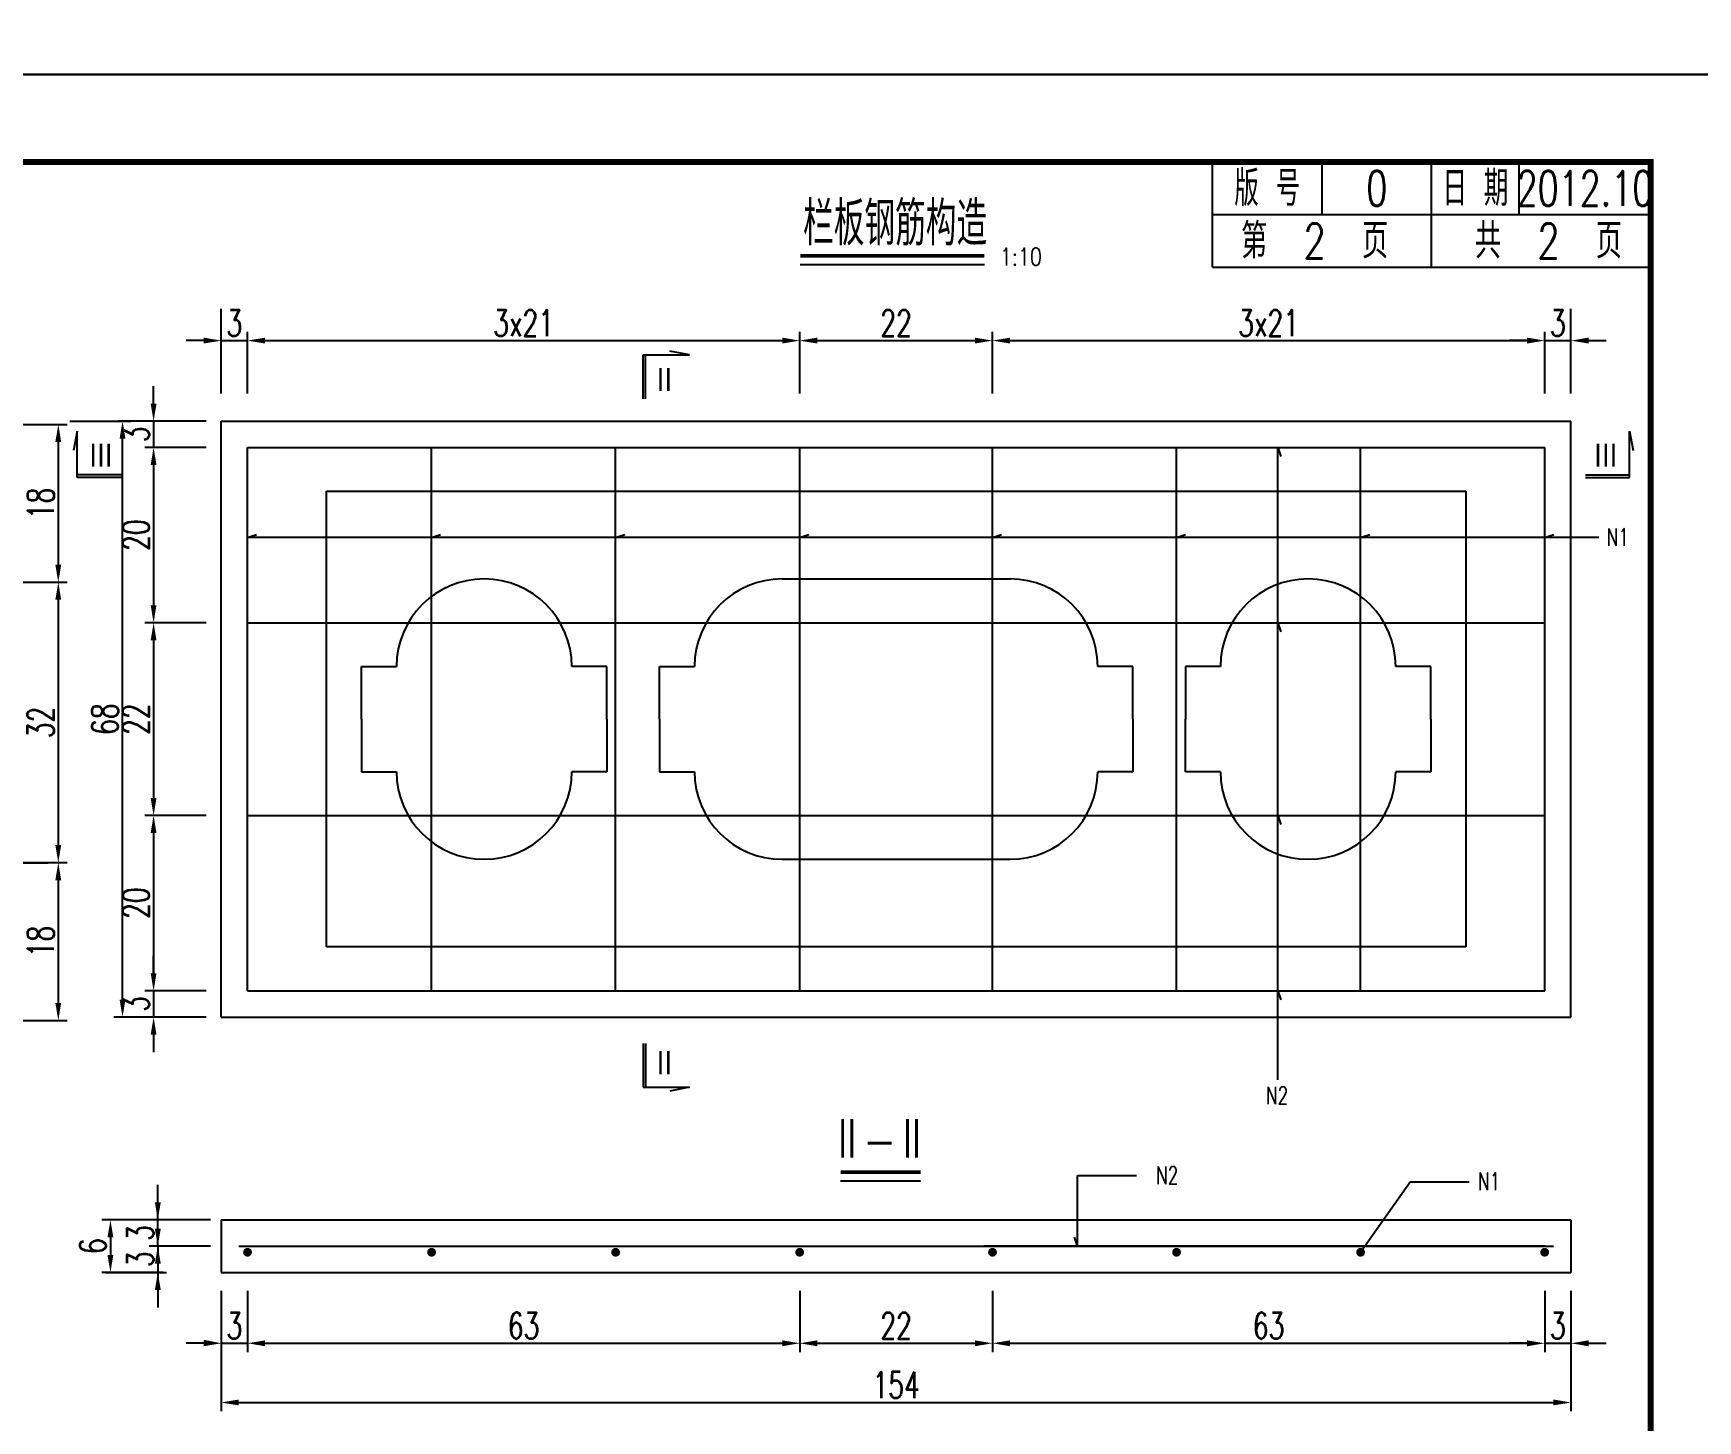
# Model space of a CAD drawing. Header units: millimetres. Extents: x -51 to 12129, y -1309 to -715.
# Drawn here: x 10255.2 to 10445.1, y -1165.3 to -1007 of the extents above; entities that cross this region are included whole.
import ezdxf
from ezdxf.enums import TextEntityAlignment as Align

# ---------------------------------------------------------------- set-up
doc = ezdxf.new("R2010")
doc.units = ezdxf.units.MM
doc.header["$LTSCALE"] = 0.25
for name, color, linetype in [('10', 1, 'Continuous'), ('图框', 7, 'Continuous'), ('文字', 7, 'Continuous'), ('标注', 4, 'Continuous'), ('次轮廓线', 7, 'Continuous'), ('钢筋', 6, 'Continuous')]:
    doc.layers.add(name, color=color, linetype=linetype)
doc.layers.add('TEXT', color=7, linetype='Continuous', lineweight=18)
doc.styles.get("Standard").update_dxf_attribs({"font": 'simplex1.shx', "width": 0.7, "bigfont": 'hztxt.shx'})
doc.styles.add('TEXT', font='simplex1.shx', dxfattribs={"width": 0.7, "bigfont": 'hztxt.shx'})
doc.dimstyles.new('比例：1：10', dxfattribs={"dimscale": 0, "dimtxt": 3, "dimasz": 2, "dimexe": 1, "dimexo": 1, "dimgap": 0.5, "dimtad": 1, "dimdec": 1, "dimzin": 9, "dimdsep": 46, "dimtxsty": 'Standard', "dimcen": 0.5, "dimclrd": 256, "dimclre": 256, "dimclrt": 256, "dimadec": 1, "dimazin": 2, "dimtfac": 1, "dimtdec": 1, "dimtix": 1, "dimtmove": 2, "dimatfit": 3, "dimfxl": 0, "dimtolj": 1, "dimtzin": 0, "dimlwd": -1, "dimlwe": -1, "dimarcsym": 0})

# ---------------------------------------------------------------- blocks, each defined once
blk = doc.blocks.new('DIM')
blk.add_lwpolyline([(-1, -0.1, 0.2, 0, 0), (0, 0, 0, 0, 0)], format="xyseb")
blk = doc.blocks.new('*D1724')
at = {"layer": 'Defpoints', "color": 0}
for p in [(10251.12, -1051.61), (10248.12, -1069.61), (10258.07, -1069.61)]:
    blk.add_point(p, dxfattribs=at)
at = {"layer": '标注'}
for p, q in [((10252.12, -1051.61), (10259.07, -1051.61)), ((10258.07, -1053.61), (10258.07, -1067.61)), ((10252.07, -1069.61), (10259.07, -1069.61))]:
    blk.add_line(p, q, dxfattribs=at)
for points in [[(10257.73, -1053.61), (10258.4, -1053.61), (10258.07, -1051.61)], [(10257.73, -1067.61), (10258.4, -1067.61), (10258.07, -1069.61)]]:
    blk.add_solid(points, dxfattribs=at)
at = {"layer": '标注', "insert": (10256.07, -1060.61), "char_height": 3, "attachment_point": 5, "rotation": 90}
blk.add_mtext('\\A1;18', dxfattribs=at)
blk = doc.blocks.new('*D1725')
at = {"layer": 'Defpoints', "color": 0}
for p in [(10248.12, -1069.61), (10248.12, -1101.61), (10258.07, -1101.61)]:
    blk.add_point(p, dxfattribs=at)
at = {"layer": '标注'}
for p, q in [((10252.07, -1069.61), (10259.07, -1069.61)), ((10258.07, -1071.61), (10258.07, -1099.61)), ((10252.07, -1101.61), (10259.07, -1101.61))]:
    blk.add_line(p, q, dxfattribs=at)
for points in [[(10257.73, -1071.61), (10258.4, -1071.61), (10258.07, -1069.61)], [(10257.73, -1099.61), (10258.4, -1099.61), (10258.07, -1101.61)]]:
    blk.add_solid(points, dxfattribs=at)
at = {"layer": '标注', "insert": (10256.07, -1085.61), "char_height": 3, "attachment_point": 5, "rotation": 90}
blk.add_mtext('\\A1;32', dxfattribs=at)
blk = doc.blocks.new('*D1726')
at = {"layer": 'Defpoints', "color": 0}
for p in [(10248.12, -1101.61), (10249.79, -1119.61), (10258.07, -1119.61)]:
    blk.add_point(p, dxfattribs=at)
at = {"layer": '标注'}
for p, q in [((10252.07, -1101.61), (10259.07, -1101.61)), ((10258.07, -1103.61), (10258.07, -1117.61)), ((10252.07, -1119.61), (10259.07, -1119.61))]:
    blk.add_line(p, q, dxfattribs=at)
for points in [[(10257.73, -1103.61), (10258.4, -1103.61), (10258.07, -1101.61)], [(10257.73, -1117.61), (10258.4, -1117.61), (10258.07, -1119.61)]]:
    blk.add_solid(points, dxfattribs=at)
at = {"layer": '标注', "insert": (10256.07, -1110.61), "char_height": 3, "attachment_point": 5, "rotation": 90}
blk.add_mtext('\\A1;18', dxfattribs=at)
blk = doc.blocks.new('*D1727')
at = {"layer": 'Defpoints', "color": 0}
for p in [(10279.66, -1042.03), (10276.66, -1051.23), (10279.66, -1054.23)]:
    blk.add_point(p, dxfattribs=at)
at = {"layer": '标注'}
for p, q in [((10274.66, -1042.03), (10272.66, -1042.03)), ((10276.66, -1048.03), (10276.66, -1041.03)), ((10276.66, -1042.03), (10279.66, -1042.03)), ((10279.66, -1048.03), (10279.66, -1041.03)), ((10281.66, -1042.03), (10283.66, -1042.03))]:
    blk.add_line(p, q, dxfattribs=at)
for points in [[(10274.66, -1041.69), (10274.66, -1042.36), (10276.66, -1042.03)], [(10281.66, -1041.69), (10281.66, -1042.36), (10279.66, -1042.03)]]:
    blk.add_solid(points, dxfattribs=at)
at = {"layer": '标注', "insert": (10278.16, -1040.03), "char_height": 3, "attachment_point": 5}
blk.add_mtext('\\A1;3', dxfattribs=at)
blk = doc.blocks.new('*D1728')
at = {"layer": 'Defpoints', "color": 0}
for p in [(10342.66, -1042.03), (10279.66, -1054.23), (10342.66, -1054.23)]:
    blk.add_point(p, dxfattribs=at)
at = {"layer": '标注'}
for p, q in [((10279.66, -1048.03), (10279.66, -1041.03)), ((10281.66, -1042.03), (10340.66, -1042.03)), ((10342.66, -1048.03), (10342.66, -1041.03))]:
    blk.add_line(p, q, dxfattribs=at)
for points in [[(10281.66, -1041.69), (10281.66, -1042.36), (10279.66, -1042.03)], [(10340.66, -1041.69), (10340.66, -1042.36), (10342.66, -1042.03)]]:
    blk.add_solid(points, dxfattribs=at)
at = {"layer": '标注', "insert": (10311.16, -1040.03), "char_height": 3, "attachment_point": 5}
blk.add_mtext('\\A1;3x21', dxfattribs=at)
blk = doc.blocks.new('*D1729')
at = {"layer": 'Defpoints', "color": 0}
for p in [(10364.66, -1042.03), (10342.66, -1054.23), (10364.66, -1054.23)]:
    blk.add_point(p, dxfattribs=at)
at = {"layer": '标注'}
for p, q in [((10342.66, -1048.03), (10342.66, -1041.03)), ((10344.66, -1042.03), (10362.66, -1042.03)), ((10364.66, -1048.03), (10364.66, -1041.03))]:
    blk.add_line(p, q, dxfattribs=at)
for points in [[(10344.66, -1041.69), (10344.66, -1042.36), (10342.66, -1042.03)], [(10362.66, -1041.69), (10362.66, -1042.36), (10364.66, -1042.03)]]:
    blk.add_solid(points, dxfattribs=at)
at = {"layer": '标注', "insert": (10353.66, -1040.03), "char_height": 3, "attachment_point": 5}
blk.add_mtext('\\A1;22', dxfattribs=at)
blk = doc.blocks.new('*D1730')
at = {"layer": 'Defpoints', "color": 0}
for p in [(10427.66, -1042.03), (10364.66, -1054.23), (10427.66, -1054.23)]:
    blk.add_point(p, dxfattribs=at)
at = {"layer": '标注'}
for p, q in [((10364.66, -1048.03), (10364.66, -1041.03)), ((10366.66, -1042.03), (10425.66, -1042.03)), ((10427.66, -1048.03), (10427.66, -1041.03))]:
    blk.add_line(p, q, dxfattribs=at)
for points in [[(10366.66, -1041.69), (10366.66, -1042.36), (10364.66, -1042.03)], [(10425.66, -1041.69), (10425.66, -1042.36), (10427.66, -1042.03)]]:
    blk.add_solid(points, dxfattribs=at)
at = {"layer": '标注', "insert": (10396.16, -1040.03), "char_height": 3, "attachment_point": 5}
blk.add_mtext('\\A1;3x21', dxfattribs=at)
blk = doc.blocks.new('*D1731')
at = {"layer": 'Defpoints', "color": 0}
for p in [(10430.66, -1042.03), (10430.66, -1051.23), (10427.66, -1054.23)]:
    blk.add_point(p, dxfattribs=at)
at = {"layer": '标注'}
for p, q in [((10425.66, -1042.03), (10423.66, -1042.03)), ((10427.66, -1048.03), (10427.66, -1041.03)), ((10427.66, -1042.03), (10430.66, -1042.03)), ((10430.66, -1048.03), (10430.66, -1041.03)), ((10432.66, -1042.03), (10434.66, -1042.03))]:
    blk.add_line(p, q, dxfattribs=at)
for points in [[(10425.66, -1041.69), (10425.66, -1042.36), (10427.66, -1042.03)], [(10432.66, -1041.69), (10432.66, -1042.36), (10430.66, -1042.03)]]:
    blk.add_solid(points, dxfattribs=at)
at = {"layer": '标注', "insert": (10429.16, -1040.03), "char_height": 3, "attachment_point": 5}
blk.add_mtext('\\A1;3', dxfattribs=at)
blk = doc.blocks.new('*D1732')
at = {"layer": 'Defpoints', "color": 0}
for p in [(10284.95, -1051.23), (10268.94, -1054.23), (10284.95, -1054.23)]:
    blk.add_point(p, dxfattribs=at)
at = {"layer": '标注'}
for p, q in [((10268.94, -1049.23), (10268.94, -1047.23)), ((10274.94, -1051.23), (10267.94, -1051.23)), ((10268.94, -1051.23), (10268.94, -1054.23)), ((10274.94, -1054.23), (10267.94, -1054.23)), ((10268.94, -1056.23), (10268.94, -1058.23))]:
    blk.add_line(p, q, dxfattribs=at)
for points in [[(10268.61, -1049.23), (10269.27, -1049.23), (10268.94, -1051.23)], [(10268.61, -1056.23), (10269.27, -1056.23), (10268.94, -1054.23)]]:
    blk.add_solid(points, dxfattribs=at)
at = {"layer": '标注', "insert": (10266.94, -1052.73), "char_height": 3, "attachment_point": 5, "rotation": 90}
blk.add_mtext('\\A1;3', dxfattribs=at)
blk = doc.blocks.new('*D1733')
at = {"layer": 'Defpoints', "color": 0}
for p in [(10284.95, -1054.23), (10268.94, -1074.23), (10282.59, -1074.23)]:
    blk.add_point(p, dxfattribs=at)
at = {"layer": '标注'}
for p, q in [((10274.94, -1054.23), (10267.94, -1054.23)), ((10268.94, -1056.23), (10268.94, -1072.23)), ((10274.94, -1074.23), (10267.94, -1074.23))]:
    blk.add_line(p, q, dxfattribs=at)
for points in [[(10268.61, -1056.23), (10269.27, -1056.23), (10268.94, -1054.23)], [(10268.61, -1072.23), (10269.27, -1072.23), (10268.94, -1074.23)]]:
    blk.add_solid(points, dxfattribs=at)
at = {"layer": '标注', "insert": (10266.94, -1064.23), "char_height": 3, "attachment_point": 5, "rotation": 90}
blk.add_mtext('\\A1;20', dxfattribs=at)
blk = doc.blocks.new('*D1734')
at = {"layer": 'Defpoints', "color": 0}
for p in [(10282.59, -1074.23), (10268.94, -1096.23), (10281.63, -1096.23)]:
    blk.add_point(p, dxfattribs=at)
at = {"layer": '标注'}
for p, q in [((10274.94, -1074.23), (10267.94, -1074.23)), ((10268.94, -1076.23), (10268.94, -1094.23)), ((10274.94, -1096.23), (10267.94, -1096.23))]:
    blk.add_line(p, q, dxfattribs=at)
for points in [[(10268.61, -1076.23), (10269.27, -1076.23), (10268.94, -1074.23)], [(10268.61, -1094.23), (10269.27, -1094.23), (10268.94, -1096.23)]]:
    blk.add_solid(points, dxfattribs=at)
at = {"layer": '标注', "insert": (10266.94, -1085.23), "char_height": 3, "attachment_point": 5, "rotation": 90}
blk.add_mtext('\\A1;22', dxfattribs=at)
blk = doc.blocks.new('*D1735')
at = {"layer": 'Defpoints', "color": 0}
for p in [(10281.63, -1096.23), (10268.94, -1116.23), (10284.05, -1116.23)]:
    blk.add_point(p, dxfattribs=at)
at = {"layer": '标注'}
for p, q in [((10274.94, -1096.23), (10267.94, -1096.23)), ((10268.94, -1098.23), (10268.94, -1114.23)), ((10274.94, -1116.23), (10267.94, -1116.23))]:
    blk.add_line(p, q, dxfattribs=at)
for points in [[(10268.61, -1098.23), (10269.27, -1098.23), (10268.94, -1096.23)], [(10268.61, -1114.23), (10269.27, -1114.23), (10268.94, -1116.23)]]:
    blk.add_solid(points, dxfattribs=at)
at = {"layer": '标注', "insert": (10266.94, -1106.23), "char_height": 3, "attachment_point": 5, "rotation": 90}
blk.add_mtext('\\A1;20', dxfattribs=at)
blk = doc.blocks.new('*D1736')
at = {"layer": 'Defpoints', "color": 0}
for p in [(10284.05, -1116.23), (10268.94, -1119.23), (10283.85, -1119.23)]:
    blk.add_point(p, dxfattribs=at)
at = {"layer": '标注'}
for p, q in [((10268.94, -1114.23), (10268.94, -1112.23)), ((10274.94, -1116.23), (10267.94, -1116.23)), ((10268.94, -1116.23), (10268.94, -1119.23)), ((10274.94, -1119.23), (10267.94, -1119.23)), ((10268.94, -1121.23), (10268.94, -1123.23))]:
    blk.add_line(p, q, dxfattribs=at)
for points in [[(10268.61, -1114.23), (10269.27, -1114.23), (10268.94, -1116.23)], [(10268.61, -1121.23), (10269.27, -1121.23), (10268.94, -1119.23)]]:
    blk.add_solid(points, dxfattribs=at)
at = {"layer": '标注', "insert": (10266.94, -1117.73), "char_height": 3, "attachment_point": 5, "rotation": 90}
blk.add_mtext('\\A1;3', dxfattribs=at)
blk = doc.blocks.new('*D1531')
at = {"layer": 'Defpoints', "color": 0}
for p in [(10147.56, -1051.23), (10265.4, -1051.23), (10283.85, -1119.23)]:
    blk.add_point(p, dxfattribs=at)
at = {"layer": '标注'}
for p, q in [((10259.4, -1051.23), (10266.4, -1051.23)), ((10265.4, -1117.23), (10265.4, -1053.23)), ((10271.4, -1119.23), (10264.4, -1119.23))]:
    blk.add_line(p, q, dxfattribs=at)
for points in [[(10265.06, -1053.23), (10265.73, -1053.23), (10265.4, -1051.23)], [(10265.06, -1117.23), (10265.73, -1117.23), (10265.4, -1119.23)]]:
    blk.add_solid(points, dxfattribs=at)
at = {"layer": '标注', "insert": (10263.4, -1085.23), "char_height": 3, "attachment_point": 5, "rotation": 90}
blk.add_mtext('\\A1;68', dxfattribs=at)
blk = doc.blocks.new('*D1737')
at = {"layer": 'Defpoints', "color": 0}
for p in [(10269.42, -1142.38), (10281.9, -1142.38), (10281.9, -1145.38)]:
    blk.add_point(p, dxfattribs=at)
at = {"layer": '标注'}
for p, q in [((10269.42, -1140.38), (10269.42, -1138.38)), ((10275.42, -1142.38), (10268.42, -1142.38)), ((10269.42, -1145.38), (10269.42, -1142.38)), ((10275.42, -1145.38), (10268.42, -1145.38)), ((10269.42, -1147.38), (10269.42, -1149.38))]:
    blk.add_line(p, q, dxfattribs=at)
for points in [[(10269.09, -1140.38), (10269.76, -1140.38), (10269.42, -1142.38)], [(10269.09, -1147.38), (10269.76, -1147.38), (10269.42, -1145.38)]]:
    blk.add_solid(points, dxfattribs=at)
at = {"layer": '标注', "insert": (10267.42, -1143.88), "char_height": 3, "attachment_point": 5, "rotation": 90}
blk.add_mtext('\\A1;3', dxfattribs=at)
blk = doc.blocks.new('*D1532')
at = {"layer": 'Defpoints', "color": 0}
for p in [(10281.9, -1145.38), (10145.61, -1148.38), (10269.42, -1148.38)]:
    blk.add_point(p, dxfattribs=at)
at = {"layer": '标注'}
for p, q in [((10269.42, -1143.38), (10269.42, -1141.38)), ((10275.42, -1145.38), (10268.42, -1145.38)), ((10269.42, -1145.38), (10269.42, -1148.38)), ((10263.42, -1148.38), (10270.42, -1148.38)), ((10269.42, -1150.38), (10269.42, -1152.38))]:
    blk.add_line(p, q, dxfattribs=at)
for points in [[(10269.09, -1143.38), (10269.76, -1143.38), (10269.42, -1145.38)], [(10269.09, -1150.38), (10269.76, -1150.38), (10269.42, -1148.38)]]:
    blk.add_solid(points, dxfattribs=at)
at = {"layer": '标注', "insert": (10267.42, -1146.88), "char_height": 3, "attachment_point": 5, "rotation": 90}
blk.add_mtext('\\A1;3', dxfattribs=at)
blk = doc.blocks.new('*D1738')
at = {"layer": 'Defpoints', "color": 0}
for p in [(10280.67, -1142.38), (10264.02, -1148.38), (10280.67, -1148.38)]:
    blk.add_point(p, dxfattribs=at)
at = {"layer": '标注'}
for p, q in [((10270.02, -1142.38), (10263.02, -1142.38)), ((10264.02, -1144.38), (10264.02, -1146.38)), ((10270.02, -1148.38), (10263.02, -1148.38))]:
    blk.add_line(p, q, dxfattribs=at)
for points in [[(10263.68, -1144.38), (10264.35, -1144.38), (10264.02, -1142.38)], [(10263.68, -1146.38), (10264.35, -1146.38), (10264.02, -1148.38)]]:
    blk.add_solid(points, dxfattribs=at)
at = {"layer": '标注', "insert": (10262.02, -1145.38), "char_height": 3, "attachment_point": 5, "rotation": 90}
blk.add_mtext('\\A1;6', dxfattribs=at)
blk = doc.blocks.new('*D1739')
at = {"layer": 'Defpoints', "color": 0}
for p in [(10279.66, -1146.08), (10276.66, -1148.38), (10279.66, -1156.46)]:
    blk.add_point(p, dxfattribs=at)
at = {"layer": '标注'}
for p, q in [((10276.66, -1150.46), (10276.66, -1157.46)), ((10279.66, -1150.46), (10279.66, -1157.46)), ((10274.66, -1156.46), (10272.66, -1156.46)), ((10276.66, -1156.46), (10279.66, -1156.46)), ((10281.66, -1156.46), (10283.66, -1156.46))]:
    blk.add_line(p, q, dxfattribs=at)
for points in [[(10274.66, -1156.13), (10274.66, -1156.8), (10276.66, -1156.46)], [(10281.66, -1156.13), (10281.66, -1156.8), (10279.66, -1156.46)]]:
    blk.add_solid(points, dxfattribs=at)
at = {"layer": '标注', "insert": (10278.16, -1154.46), "char_height": 3, "attachment_point": 5}
blk.add_mtext('\\A1;3', dxfattribs=at)
blk = doc.blocks.new('*D1740')
at = {"layer": 'Defpoints', "color": 0}
for p in [(10279.66, -1146.08), (10342.66, -1146.08), (10342.66, -1156.46)]:
    blk.add_point(p, dxfattribs=at)
at = {"layer": '标注'}
for p, q in [((10279.66, -1150.46), (10279.66, -1157.46)), ((10342.66, -1150.46), (10342.66, -1157.46)), ((10281.66, -1156.46), (10340.66, -1156.46))]:
    blk.add_line(p, q, dxfattribs=at)
for points in [[(10281.66, -1156.13), (10281.66, -1156.8), (10279.66, -1156.46)], [(10340.66, -1156.13), (10340.66, -1156.8), (10342.66, -1156.46)]]:
    blk.add_solid(points, dxfattribs=at)
at = {"layer": '标注', "insert": (10311.16, -1154.46), "char_height": 3, "attachment_point": 5}
blk.add_mtext('\\A1;63', dxfattribs=at)
blk = doc.blocks.new('*D1741')
at = {"layer": 'Defpoints', "color": 0}
for p in [(10364.66, -1146.08), (10342.66, -1153.88), (10364.66, -1156.46)]:
    blk.add_point(p, dxfattribs=at)
at = {"layer": '标注'}
for p, q in [((10364.66, -1150.46), (10364.66, -1157.46)), ((10342.66, -1154.88), (10342.66, -1157.46)), ((10344.66, -1156.46), (10362.66, -1156.46))]:
    blk.add_line(p, q, dxfattribs=at)
for points in [[(10344.66, -1156.13), (10344.66, -1156.8), (10342.66, -1156.46)], [(10362.66, -1156.13), (10362.66, -1156.8), (10364.66, -1156.46)]]:
    blk.add_solid(points, dxfattribs=at)
at = {"layer": '标注', "insert": (10353.66, -1154.46), "char_height": 3, "attachment_point": 5}
blk.add_mtext('\\A1;22', dxfattribs=at)
blk = doc.blocks.new('*D1742')
at = {"layer": 'Defpoints', "color": 0}
for p in [(10364.66, -1146.08), (10427.66, -1146.08), (10427.66, -1156.46)]:
    blk.add_point(p, dxfattribs=at)
at = {"layer": '标注'}
for p, q in [((10364.66, -1150.46), (10364.66, -1157.46)), ((10427.66, -1150.46), (10427.66, -1157.46)), ((10366.66, -1156.46), (10425.66, -1156.46))]:
    blk.add_line(p, q, dxfattribs=at)
for points in [[(10366.66, -1156.13), (10366.66, -1156.8), (10364.66, -1156.46)], [(10425.66, -1156.13), (10425.66, -1156.8), (10427.66, -1156.46)]]:
    blk.add_solid(points, dxfattribs=at)
at = {"layer": '标注', "insert": (10396.16, -1154.46), "char_height": 3, "attachment_point": 5}
blk.add_mtext('\\A1;63', dxfattribs=at)
blk = doc.blocks.new('*D1533')
at = {"layer": 'Defpoints', "color": 0}
for p in [(10427.66, -1146.08), (10430.66, -1146.08), (10430.66, -1156.46)]:
    blk.add_point(p, dxfattribs=at)
at = {"layer": '标注'}
for p, q in [((10427.66, -1150.46), (10427.66, -1157.46)), ((10430.66, -1150.46), (10430.66, -1157.46)), ((10425.66, -1156.46), (10423.66, -1156.46)), ((10427.66, -1156.46), (10430.66, -1156.46)), ((10432.66, -1156.46), (10434.66, -1156.46))]:
    blk.add_line(p, q, dxfattribs=at)
for points in [[(10425.66, -1156.13), (10425.66, -1156.8), (10427.66, -1156.46)], [(10432.66, -1156.13), (10432.66, -1156.8), (10430.66, -1156.46)]]:
    blk.add_solid(points, dxfattribs=at)
at = {"layer": '标注', "insert": (10429.16, -1154.46), "char_height": 3, "attachment_point": 5}
blk.add_mtext('\\A1;3', dxfattribs=at)
blk = doc.blocks.new('*D1743')
at = {"layer": 'Defpoints', "color": 0}
for p in [(10276.66, -1148.38), (10430.66, -1148.38), (10430.66, -1163.22)]:
    blk.add_point(p, dxfattribs=at)
at = {"layer": '标注'}
for p, q in [((10276.66, -1157.22), (10276.66, -1164.22)), ((10430.66, -1157.22), (10430.66, -1164.22)), ((10278.66, -1163.22), (10428.66, -1163.22))]:
    blk.add_line(p, q, dxfattribs=at)
for points in [[(10278.66, -1162.88), (10278.66, -1163.55), (10276.66, -1163.22)], [(10428.66, -1162.88), (10428.66, -1163.55), (10430.66, -1163.22)]]:
    blk.add_solid(points, dxfattribs=at)
at = {"layer": '标注', "insert": (10353.66, -1161.22), "char_height": 3, "attachment_point": 5}
blk.add_mtext('\\A1;154', dxfattribs=at)
blk = doc.blocks.new('series')
at = {"width": 0.75}
for tag, height, p in [('页码', 4, (-35, -19)), ('图名', 5, (-220, -282)), ('图号', 5, (-20, -282))]:
    blk.add_attdef(tag, text='', height=height, dxfattribs=at).set_placement(p, align=Align.MIDDLE_CENTER)
blk = doc.blocks.new('123')
at = {"layer": '图框', "color": 2}
blk.add_lwpolyline([(369.33, -1011.65), (369.33, -714.65), (-50.67, -714.65), (-50.67, -1011.65)], close=True, dxfattribs=at)

msp = doc.modelspace()

# ---------------------------------------------------------------- linework, layer by layer
for p, q in [((10276.65892, -1048.08384), (10276.65892, -1038.38492)), ((10430.65892, -1048.08384), (10430.65892, -1038.38492)), ((10276.65892, -1048.08384), (10276.65892, -1043.54358)), ((10279.65892, -1048.08384), (10279.65892, -1043.54358)), ((10342.65892, -1048.08384), (10342.65892, -1043.54358)), ((10364.65892, -1048.08384), (10364.65892, -1043.54358)), ((10427.65892, -1048.08384), (10427.65892, -1043.54358)), ((10430.65892, -1048.08384), (10430.65892, -1043.54358)), ((10274.15892, -1051.22868), (10264.92043, -1051.22868)), ((10253.61745, -1101.61087), (10256.9031, -1101.61087)), ((10253.61745, -1119.61087), (10256.9031, -1119.61087)), ((10274.15892, -1119.22868), (10264.92043, -1119.22868)), ((10276.65892, -1152.92317), (10276.65892, -1162.62209)), ((10430.65892, -1152.92317), (10430.65892, -1162.62209)), ((10274.65892, -1156.46343), (10272.65892, -1156.46343)), ((10366.65892, -1156.46343), (10425.65892, -1156.46343))]:
    msp.add_line(p, q)
at = {"const_width": 0.7}
msp.add_lwpolyline([(10439.75412, -1021.65471), (10059.75412, -1021.65471), (10059.75412, -1298.65471), (10439.75412, -1298.65471)], close=True, dxfattribs=at)
at = {"layer": '10', "color": 7, "linetype": 'Continuous'}
for p, q in [((10276.65892, -1051.22868), (10430.65892, -1051.22868)), ((10276.65892, -1119.22868), (10276.65892, -1051.22868)), ((10430.65892, -1119.22868), (10430.65892, -1051.22868)), ((10288.65892, -1059.22868), (10418.65892, -1059.22868)), ((10288.65892, -1111.22868), (10288.65892, -1059.22868)), ((10418.65892, -1059.22868), (10418.65892, -1111.22868)), ((10340.65892, -1069.22868), (10366.65892, -1069.22868)), ((10292.65892, -1079.22868), (10296.65892, -1079.22868)), ((10292.65892, -1085.22868), (10292.65892, -1079.22868)), ((10320.65892, -1079.22868), (10316.65892, -1079.22868)), ((10320.65892, -1085.22868), (10320.65892, -1079.22868)), ((10326.65892, -1079.22868), (10330.65892, -1079.22868)), ((10326.65892, -1085.22868), (10326.65892, -1079.22868)), ((10380.65892, -1079.22868), (10376.65892, -1079.22868)), ((10380.65892, -1085.22868), (10380.65892, -1079.22868)), ((10390.65892, -1079.22868), (10386.65892, -1079.22868)), ((10386.65892, -1079.22868), (10386.65892, -1085.22868)), ((10414.65892, -1079.22868), (10410.65892, -1079.22868)), ((10414.65892, -1085.22868), (10414.65892, -1079.22868)), ((10292.65892, -1085.22868), (10292.65892, -1091.22868)), ((10320.65892, -1085.22868), (10320.65892, -1091.22868)), ((10326.65892, -1085.22868), (10326.65892, -1091.22868)), ((10380.65892, -1085.22868), (10380.65892, -1091.22868)), ((10386.65892, -1091.22868), (10386.65892, -1085.22868)), ((10414.65892, -1085.22868), (10414.65892, -1091.22868)), ((10292.65892, -1091.22868), (10296.65892, -1091.22868)), ((10320.65892, -1091.22868), (10316.65892, -1091.22868)), ((10326.65892, -1091.22868), (10330.65892, -1091.22868)), ((10380.65892, -1091.22868), (10376.65892, -1091.22868)), ((10390.65892, -1091.22868), (10386.65892, -1091.22868)), ((10414.65892, -1091.22868), (10410.65892, -1091.22868)), ((10340.65892, -1101.22868), (10366.65892, -1101.22868)), ((10418.65892, -1111.22868), (10288.65892, -1111.22868)), ((10276.65892, -1119.22868), (10430.65892, -1119.22868)), ((10276.65892, -1142.37548), (10276.65892, -1148.37548)), ((10276.65892, -1142.37548), (10430.65892, -1142.37548)), ((10430.65892, -1142.37548), (10430.65892, -1148.37548)), ((10276.65892, -1148.37548), (10430.65892, -1148.37548))]:
    msp.add_line(p, q, dxfattribs=at)
at = {"layer": '10', "linetype": 'Continuous'}
msp.add_line((10427.65892, -1145.37548), (10363.65892, -1145.37548), dxfattribs=at)
for centre in [(10279.65892, -1146.07548), (10279.65892, -1146.07548), (10300.65892, -1146.07548), (10300.65892, -1146.07548), (10321.65892, -1146.07548), (10321.65892, -1146.07548), (10342.65892, -1146.07548), (10342.65892, -1146.07548), (10364.65892, -1146.07548), (10364.65892, -1146.07548), (10385.65892, -1146.07548), (10385.65892, -1146.07548), (10406.65892, -1146.07548), (10406.65892, -1146.07548), (10427.65892, -1146.07548), (10427.65892, -1146.07548)]:
    msp.add_circle(centre, 0.3, dxfattribs=at)
at = {"layer": '10', "color": 7, "linetype": 'Continuous'}
for centre, start, end in [((10306.65892, -1079.22868), 90, 180), ((10306.65892, -1079.22868), 0, 90), ((10340.65892, -1079.22868), 90, 180), ((10366.65892, -1079.22868), 0, 90), ((10400.65892, -1079.22868), 0, 180), ((10306.65892, -1091.22868), 180, 270), ((10306.65892, -1091.22868), 270, 0), ((10340.65892, -1091.22868), 180, 270), ((10366.65892, -1091.22868), 270, 0), ((10400.65892, -1091.22868), 180, 0)]:
    msp.add_arc(centre, 10, start, end, dxfattribs=at)
at = {"layer": '文字'}
for p, q in [((10342.7235, -1033.34723), (10363.73977, -1033.34723)), ((10347.32566, -1137.92431), (10356.45272, -1137.92431))]:
    msp.add_line(p, q, dxfattribs=at)
at = {"layer": '文字', "const_width": 0.4}
for points in [[(10342.7235, -1032.34723), (10363.73977, -1032.34723)], [(10347.32566, -1136.92431), (10356.45272, -1136.92431)]]:
    msp.add_lwpolyline(points, dxfattribs=at)
at = {"layer": '标注'}
for p, q in [((10397.20754, -1126.38696), (10397.20754, -1054.22868)), ((10397.20754, -1054.22868), (10397.55332, -1055.2613)), ((10279.65892, -1064.50728), (10280.69154, -1064.1615)), ((10433.84062, -1064.50728), (10279.65892, -1064.50728)), ((10300.65892, -1064.50728), (10301.69154, -1064.1615)), ((10321.65892, -1064.50728), (10322.69154, -1064.1615)), ((10342.65892, -1064.50728), (10343.69154, -1064.1615)), ((10364.65892, -1064.50728), (10365.69154, -1064.1615)), ((10385.65892, -1064.50728), (10386.69154, -1064.1615)), ((10406.65892, -1064.50728), (10407.69154, -1064.1615)), ((10427.65892, -1064.50728), (10428.69154, -1064.1615)), ((10397.20754, -1074.22868), (10397.55332, -1075.2613)), ((10397.20754, -1096.22868), (10397.55332, -1097.2613)), ((10397.20754, -1116.22868), (10397.55332, -1117.2613)), ((10374.34886, -1145.37548), (10374.34886, -1137.32611)), ((10374.34886, -1137.32611), (10381.0763, -1137.32611)), ((10406.65892, -1146.07548), (10412.30439, -1138.02611)), ((10412.30439, -1138.02611), (10419.03182, -1138.02611)), ((10374.34886, -1145.37548), (10374.00308, -1144.34286))]:
    msp.add_line(p, q, dxfattribs=at)
at = {"layer": '次轮廓线'}
for p, q in [((10389.75412, -1033.65471), (10389.75412, -1021.65471)), ((10402.25412, -1027.65471), (10402.25412, -1021.65471)), ((10414.75412, -1027.65471), (10414.75412, -1021.65471)), ((10424.75412, -1027.65471), (10424.75412, -1021.65471)), ((10389.75412, -1027.65471), (10439.75412, -1027.65471)), ((10414.75412, -1033.65471), (10414.75412, -1027.65471)), ((10389.75412, -1033.65471), (10439.75412, -1033.65471))]:
    msp.add_line(p, q, dxfattribs=at)
at = {"layer": '钢筋'}
for p, q in [((10324.7843, -1043.66771), (10330.0843, -1043.66771)), ((10324.7843, -1048.66771), (10324.7843, -1043.66771)), ((10325.0843, -1048.66771), (10325.0843, -1043.66771)), ((10330.0843, -1043.66771), (10327.85538, -1043.21638)), ((10260.2398, -1052.36001), (10259.78848, -1054.58893)), ((10260.2398, -1057.66001), (10260.2398, -1052.36001)), ((10437.32027, -1057.66001), (10437.32027, -1052.36001)), ((10437.32027, -1052.36001), (10437.7716, -1054.58893)), ((10279.65892, -1116.22868), (10279.65892, -1054.22868)), ((10279.65892, -1054.22868), (10427.65892, -1054.22868)), ((10300.65892, -1116.22868), (10300.65892, -1054.22868)), ((10321.65892, -1116.22868), (10321.65892, -1054.22868)), ((10342.65892, -1116.22868), (10342.65892, -1054.22868)), ((10364.65892, -1116.22868), (10364.65892, -1054.22868)), ((10385.65892, -1116.22868), (10385.65892, -1054.22868)), ((10406.65892, -1116.22868), (10406.65892, -1054.22868)), ((10427.65892, -1116.22868), (10427.65892, -1054.22868)), ((10265.2398, -1057.36001), (10260.2398, -1057.36001)), ((10265.2398, -1057.66001), (10260.2398, -1057.66001)), ((10432.32027, -1057.36001), (10437.32027, -1057.36001)), ((10432.32027, -1057.66001), (10437.32027, -1057.66001)), ((10279.65892, -1074.22868), (10427.65892, -1074.22868)), ((10279.65892, -1096.22868), (10427.65892, -1096.22868)), ((10279.65892, -1116.22868), (10427.65892, -1116.22868)), ((10324.7843, -1122.2313), (10324.7843, -1127.2313)), ((10325.0843, -1122.2313), (10325.0843, -1127.2313)), ((10324.7843, -1127.2313), (10330.0843, -1127.2313)), ((10330.0843, -1127.2313), (10327.85538, -1127.68263)), ((10278.65892, -1145.37548), (10428.65892, -1145.37548))]:
    msp.add_line(p, q, dxfattribs=at)
at = {"layer": '钢筋', "const_width": 0.5}
for points in [[(10279.40892, -1146.07548, 1), (10279.90892, -1146.07548, 1)], [(10300.40892, -1146.07548, 1), (10300.90892, -1146.07548, 1)], [(10321.40892, -1146.07548, 1), (10321.90892, -1146.07548, 1)], [(10342.40892, -1146.07548, 1), (10342.90892, -1146.07548, 1)], [(10364.40892, -1146.07548, 1), (10364.90892, -1146.07548, 1)], [(10385.40892, -1146.07548, 1), (10385.90892, -1146.07548, 1)], [(10406.40892, -1146.07548, 1), (10406.90892, -1146.07548, 1)], [(10427.40892, -1146.07548, 1), (10427.90892, -1146.07548, 1)]]:
    msp.add_lwpolyline(points, format="xyb", close=True, dxfattribs=at)

# ---------------------------------------------------------------- block references
ref = msp.add_blockref('series', (10449.75412, -1011.65471))
ref.add_attrib('页码', '第  2  页    共  2  页', dxfattribs={"height": 4, "width": 0.75}).set_placement((10414.75412, -1030.65471), align=Align.MIDDLE_CENTER)
at = {"xscale": -2, "yscale": 2, "zscale": 2, "rotation": 180}
msp.add_blockref('DIM', (10276.65892, -1156.46343), dxfattribs=at)
at = {"layer": '标注'}
for p in [(10080, 0), (10080, -297)]:
    msp.add_blockref('123', p, dxfattribs=at)

# ---------------------------------------------------------------- texts
at = {"color": 7, "style": 'TEXT', "width": 0.8}
msp.add_text('1:10', height=2, dxfattribs=at).set_placement((10367.89834, -1032.44787), align=Align.MIDDLE)
at = {"color": 7, "char_height": 2, "attachment_point": 5, "style": 'TEXT'}
for s, insert in [('N1', (10436.00303, -1064.46433)), ('N2', (10397.13779, -1128.18385)), ('N2', (10384.59573, -1137.2841)), ('N1', (10421.32674, -1137.9841))]:
    msp.add_mtext(s, dxfattribs=dict(at, insert=insert))
at = {"layer": 'TEXT'}
msp.add_text('Ⅱ', height=3, rotation=180, dxfattribs=at).set_placement((10327.22871, -1046.35828), align=Align.MIDDLE)
msp.add_text('Ⅲ', height=3, dxfattribs=at).set_placement((10262.93038, -1055.2156), align=Align.MIDDLE)
at = {"layer": 'TEXT', "text_generation_flag": 2}
for s, p in [('Ⅲ', (10434.6297, -1055.2156)), ('Ⅱ', (10327.22871, -1124.54073))]:
    msp.add_text(s, height=3, dxfattribs=at).set_placement(p, align=Align.MIDDLE)
at = {"layer": '文字', "width": 0.7}
for s, height, p in [('版 号', 4, (10396.00412, -1024.65471)), ('0', 4, (10408.50412, -1024.65471)), ('日 期', 4, (10419.75412, -1024.65471)), ('2012.10', 4, (10432.25412, -1024.65471)), ('栏板钢筋构造', 5, (10353.54309, -1028.67709)), ('Ⅱ-Ⅱ', 5, (10351.77846, -1133.25417))]:
    msp.add_text(s, height=height, dxfattribs=at).set_placement(p, align=Align.MIDDLE_CENTER)

# ---------------------------------------------------------------- dimensions: what is measured, and where the dimension line sits
at = {"layer": '标注'}
for base, p1, p2, picture, middle in [((10279.65892, -1042.02549), (10276.65892, -1051.22868), (10279.65892, -1054.22868), '*D1727', (10278.15892, -1040.02549)), ((10364.65892, -1042.02549), (10342.65892, -1054.22868), (10364.65892, -1054.22868), '*D1729', (10353.65892, -1040.02549)), ((10430.65892, -1042.02549), (10427.65892, -1054.22868), (10430.65892, -1051.22868), '*D1731', (10429.15892, -1040.02549)), ((10279.65892, -1156.46343), (10276.65892, -1148.37548), (10279.65892, -1146.07548), '*D1739', (10278.15892, -1154.46343)), ((10342.65892, -1156.46343), (10279.65892, -1146.07548), (10342.65892, -1146.07548), '*D1740', (10311.15892, -1154.46343)), ((10364.65892, -1156.46343), (10342.65892, -1153.87796), (10364.65892, -1146.07548), '*D1741', (10353.65892, -1154.46343)), ((10427.65892, -1156.46343), (10364.65892, -1146.07548), (10427.65892, -1146.07548), '*D1742', (10396.15892, -1154.46343)), ((10430.65892, -1156.46343), (10427.65892, -1146.07548), (10430.65892, -1146.07548), '*D1533', (10429.15892, -1154.46343)), ((10430.65892, -1163.21534), (10276.65892, -1148.37548), (10430.65892, -1148.37548), '*D1743', (10353.65892, -1161.21534))]:
    dim = msp.add_linear_dim(base=base, p1=p1, p2=p2, dimstyle='比例：1：10', override={"dimscale": 1}, dxfattribs=at)
    dim.commit()
    dim.dimension.update_dxf_attribs({"geometry": picture, "text_midpoint": middle})
for base, p1, p2, picture, middle in [((10342.65892, -1042.02549), (10279.65892, -1054.22868), (10342.65892, -1054.22868), '*D1728', (10311.15892, -1040.02549)), ((10427.65892, -1042.02549), (10364.65892, -1054.22868), (10427.65892, -1054.22868), '*D1730', (10396.15892, -1040.02549))]:
    dim = msp.add_linear_dim(base=base, p1=p1, p2=p2, text='3x21', dimstyle='比例：1：10', override={"dimscale": 1}, dxfattribs=at)
    dim.commit()
    dim.dimension.update_dxf_attribs({"geometry": picture, "text_midpoint": middle})
for base, p1, p2, picture, middle in [((10268.94078, -1054.22868), (10284.94954, -1051.22868), (10284.94954, -1054.22868), '*D1732', (10266.94078, -1052.72868)), ((10265.39548, -1051.22868), (10283.84623, -1119.22868), (10147.55891, -1051.22868), '*D1531', (10263.39548, -1085.22868)), ((10258.06549, -1069.61087), (10251.11745, -1051.61087), (10248.11745, -1069.61087), '*D1724', (10256.06549, -1060.61087)), ((10268.94078, -1074.22868), (10284.94954, -1054.22868), (10282.59152, -1074.22868), '*D1733', (10266.94078, -1064.22868)), ((10258.06549, -1101.61087), (10248.11745, -1069.61087), (10248.11745, -1101.61087), '*D1725', (10256.06549, -1085.61087)), ((10268.94078, -1096.22868), (10282.59152, -1074.22868), (10281.62651, -1096.22868), '*D1734', (10266.94078, -1085.22868)), ((10268.94078, -1116.22868), (10281.62651, -1096.22868), (10284.04792, -1116.22868), '*D1735', (10266.94078, -1106.22868)), ((10258.06549, -1119.61087), (10248.11745, -1101.61087), (10249.78895, -1119.61087), '*D1726', (10256.06549, -1110.61087)), ((10268.94078, -1119.22868), (10284.04792, -1116.22868), (10283.84623, -1119.22868), '*D1736', (10266.94078, -1117.72868)), ((10269.42392, -1142.37548), (10281.89524, -1145.37548), (10281.89524, -1142.37548), '*D1737', (10267.42392, -1143.87548)), ((10269.42392, -1148.37548), (10281.89524, -1145.37548), (10145.60793, -1148.37548), '*D1532', (10267.42392, -1146.87548)), ((10264.01691, -1148.37548), (10280.67467, -1142.37548), (10280.67467, -1148.37548), '*D1738', (10262.01691, -1145.37548))]:
    dim = msp.add_linear_dim(base=base, p1=p1, p2=p2, angle=90, dimstyle='比例：1：10', override={"dimscale": 1}, dxfattribs=at)
    dim.commit()
    dim.dimension.update_dxf_attribs({"geometry": picture, "text_midpoint": middle})

doc.saveas('drawing.dxf')
